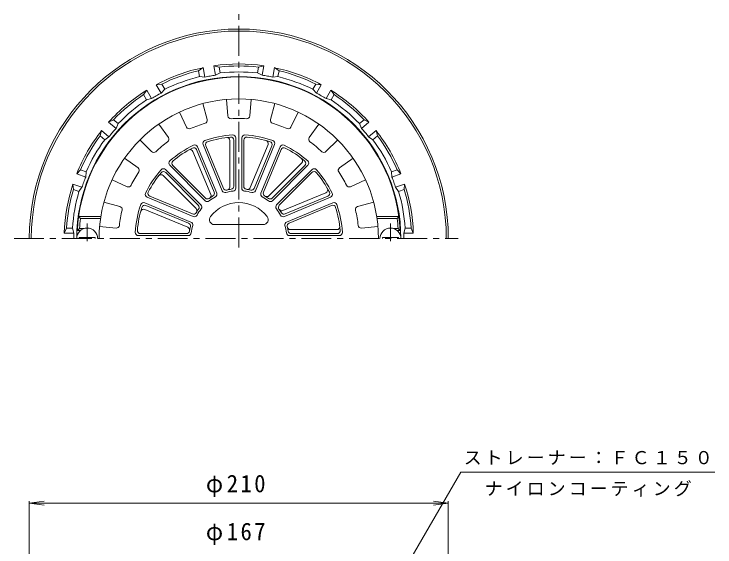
# Model space of a CAD drawing. Units: millimetres, scale not verified. Extents: x -262 to 213, y -345 to 391.
# Drawn here: x -144.8 to 206.5, y 124.2 to 391.2 of the extents above; entities that cross this region are included whole.
import ezdxf

# ---------------------------------------------------------------- set-up
doc = ezdxf.new("R2010")
doc.units = ezdxf.units.MM
doc.header["$LTSCALE"] = 3
doc.linetypes.add('CHAIN1', pattern=[8, 5, -1, 1, -1])
for name, color, linetype, lineweight in [('0-0', 3, 'Continuous', 9), ('0-2', 6, 'Continuous', 5), ('0-4', 7, 'Continuous', 9), ('0-5', 7, 'Continuous', 9)]:
    doc.layers.add(name, color=color, linetype=linetype, lineweight=lineweight)
doc.styles.add('ＭＳ ゴシック', font='')
doc.styles.get('ＭＳ ゴシック').set_extended_font_data('MS Gothic')

msp = doc.modelspace()

# ---------------------------------------------------------------- linework, layer by layer
at = {"layer": '0-0', "linetype": 'CHAIN1'}
for p, q in [((-32.1, 274.265), (-32.1, 391.25)), ((-144.757, 278.715), (77.811, 278.715))]:
    msp.add_line(p, q, dxfattribs=at)
at = {"layer": '0-0'}
for p, q in [((-49.995, 364.366), (-52.263, 362.832)), ((-51.741, 359.872), (-52.263, 362.832)), ((-49.159, 359.626), (-49.995, 364.366)), ((-44.578, 365.321), (-43.743, 360.581)), ((-41.923, 364.656), (-44.578, 365.321)), ((-41.923, 364.656), (-41.401, 361.696)), ((-22.799, 361.696), (-22.277, 364.656)), ((-19.621, 365.321), (-22.277, 364.656)), ((-20.457, 360.581), (-19.621, 365.321)), ((-14.205, 364.366), (-15.041, 359.626)), ((-11.937, 362.832), (-14.205, 364.366)), ((-11.937, 362.832), (-12.459, 359.872)), ((-51.741, 359.872), (-49.159, 359.626)), ((-41.401, 361.696), (-43.743, 360.581)), ((-22.799, 361.696), (-20.457, 360.581)), ((-12.459, 359.872), (-15.041, 359.626)), ((-70.724, 356.113), (-73.447, 355.83)), ((-73.447, 355.83), (-71.04, 351.662)), ((-70.724, 356.113), (-69.221, 353.51)), ((5.021, 353.51), (6.524, 356.113)), ((9.247, 355.83), (6.524, 356.113)), ((6.84, 351.662), (9.247, 355.83)), ((-78.21, 353.08), (-79.817, 350.863)), ((-75.804, 348.912), (-78.21, 353.08)), ((-69.221, 353.51), (-71.04, 351.662)), ((5.021, 353.51), (6.84, 351.662)), ((14.01, 353.08), (11.604, 348.912)), ((15.617, 350.863), (14.01, 353.08)), ((-78.314, 348.26), (-79.817, 350.863)), ((-78.314, 348.26), (-75.803, 348.912)), ((14.114, 348.26), (11.604, 348.912)), ((15.617, 350.863), (14.114, 348.26)), ((-94.866, 338.236), (-97.328, 337.038)), ((-94.866, 338.236), (-92.563, 336.303)), ((28.364, 336.303), (30.666, 338.236)), ((33.128, 337.038), (30.666, 338.236)), ((-97.328, 337.038), (-93.641, 333.944)), ((-92.563, 336.303), (-93.641, 333.944)), ((28.364, 336.303), (29.441, 333.944)), ((29.441, 333.944), (33.128, 337.038)), ((-100.863, 332.825), (-101.615, 330.192)), ((-97.177, 329.731), (-100.863, 332.825)), ((36.663, 332.825), (32.977, 329.731)), ((37.415, 330.192), (36.663, 332.825)), ((-99.313, 328.26), (-101.615, 330.192)), ((-99.313, 328.26), (-97.177, 329.731)), ((35.113, 328.26), (32.977, 329.731)), ((37.415, 330.192), (35.113, 328.26)), ((-111.438, 313.179), (-113.342, 311.211)), ((-111.438, 313.179), (-108.613, 312.151)), ((44.414, 312.151), (47.238, 313.179)), ((49.142, 311.211), (47.238, 313.179)), ((-113.342, 311.211), (-108.819, 309.565)), ((-108.613, 312.151), (-108.819, 309.565)), ((44.414, 312.151), (44.619, 309.565)), ((44.619, 309.565), (49.142, 311.211)), ((-110.7, 304.397), (-115.223, 306.043)), ((-115.223, 306.043), (-115.029, 303.312)), ((51.023, 306.043), (46.501, 304.397)), ((50.829, 303.312), (51.023, 306.043)), ((-112.205, 302.284), (-115.029, 303.312)), ((-112.205, 302.284), (-110.7, 304.397)), ((48.005, 302.284), (46.501, 304.397)), ((50.829, 303.312), (48.005, 302.284)), ((-118.441, 283.965), (-119.557, 281.465)), ((-119.557, 281.465), (-114.744, 281.465)), ((-118.441, 283.965), (-115.435, 283.965)), ((-115.435, 283.965), (-114.744, 281.465)), ((51.235, 283.965), (50.544, 281.465)), ((50.544, 281.465), (55.357, 281.465)), ((51.235, 283.965), (54.241, 283.965)), ((55.357, 281.465), (54.241, 283.965))]:
    msp.add_line(p, q, dxfattribs=at)
for radius, start, end in [(105, 0, 180), (104, 0, 180), (87.5, 81.80104, 98.19897), (87.5, 101.80104, 118.19897), (86.5, 103.47964, 116.52039), (86.5, 83.47964, 96.52039), (83.5, 83.60481, 96.3952), (87.5, 61.80104, 78.19897), (86.5, 63.47964, 76.52039), (81.222, 0, 180), (83.5, 103.60481, 116.3952), (82.69, 100.00002, 101.90584), (82.69, 98.09418, 100), (82.69, 80.00002, 81.90584), (82.69, 78.09418, 80), (83.5, 63.60481, 76.3952), (87.5, 121.80104, 138.19897), (82.69, 118.09418, 120), (82.69, 60.00002, 61.90584), (87.5, 41.80104, 58.19897), (86.5, 123.47964, 136.52039), (83.5, 123.60481, 136.3952), (82.69, 120.00002, 121.90584), (82.69, 58.09418, 60), (83.5, 43.60481, 56.3952), (86.5, 43.47964, 56.52039), (82.69, 138.09418, 140), (82.69, 40.00002, 41.90584), (87.5, 141.80104, 158.19897), (82.69, 140.00002, 141.90584), (82.69, 38.09418, 40), (87.5, 21.80104, 38.19897), (86.5, 143.47964, 156.52039), (83.5, 143.60481, 156.3952), (83.5, 23.60481, 36.3952), (86.5, 23.47964, 36.52039), (82.69, 158.09418, 160), (82.69, 20.00002, 21.90584), (87.5, 161.80104, 178.19897), (82.69, 160.00002, 161.90584), (82.69, 18.09418, 20), (87.5, 1.80104, 18.19897), (86.5, 163.47964, 176.52039), (83.5, 163.60481, 176.3952), (83.5, 3.60481, 16.3952), (86.5, 3.47964, 16.52039), (82.69, 178.09418, 180), (82.69, 0.00002, 1.90584)]:
    msp.add_arc((-32.1, 278.715), radius, start, end, dxfattribs=at)
at = {"layer": '0-2'}
for p, q in [((-38.302, 348.44), (-37.566, 340.166)), ((-25.898, 348.44), (-26.634, 340.166)), ((-50.119, 346.356), (-47.981, 338.33)), ((-14.081, 346.356), (-16.219, 338.33)), ((-61.775, 342.114), (-58.254, 334.591)), ((-2.425, 342.114), (-5.946, 334.591)), ((-72.167, 336.114), (-67.413, 329.303)), ((7.967, 336.114), (3.213, 329.303)), ((-81.669, 328.141), (-75.787, 322.276)), ((-36.6, 304.527), (-36.6, 327.85)), ((-34.6, 304.912), (-34.6, 328.053)), ((-33.6, 304.038), (-33.6, 329.126)), ((-30.6, 329.126), (-30.6, 304.038)), ((-29.6, 328.053), (-29.6, 304.912)), ((17.469, 328.141), (11.587, 322.276)), ((-44.435, 301.961), (-53.29, 323.341)), ((-43.176, 301.536), (-52.777, 324.715)), ((-50.005, 325.863), (-40.405, 302.685)), ((-48.671, 325.254), (-39.815, 303.874)), ((-26.38, 304.284), (-17.454, 325.832)), ((-24.385, 303.874), (-15.529, 325.254)), ((-23.795, 302.685), (-14.194, 325.863)), ((-11.423, 324.715), (-21.023, 301.536)), ((-10.909, 323.341), (-19.765, 301.961)), ((-46.135, 300.84), (-55.06, 322.388)), ((-89.382, 318.948), (-82.585, 314.174)), ((-17.03, 300.149), (-0.538, 316.641)), ((25.183, 318.948), (18.386, 314.174)), ((-51.067, 295.561), (-68.806, 313.3)), ((-66.685, 315.422), (-48.945, 297.682)), ((-65.219, 315.37), (-48.856, 299.007)), ((-15.344, 299.007), (1.02, 315.37)), ((-15.255, 297.682), (2.485, 315.422)), ((4.607, 313.3), (-13.133, 295.561)), ((-53.534, 293.785), (-70.026, 310.277)), ((-52.391, 295.471), (-68.755, 311.835)), ((4.555, 311.835), (-11.808, 295.471)), ((-95.584, 308.207), (-88.051, 304.707)), ((31.384, 308.207), (23.851, 304.707)), ((-78.099, 299.392), (-54.921, 289.792)), ((-76.726, 299.906), (-55.345, 291.05)), ((-9.975, 292.75), (11.573, 301.676)), ((-9.279, 289.792), (13.899, 299.392)), ((-8.854, 291.05), (12.526, 299.906)), ((-99.688, 296.93), (-91.669, 294.769)), ((-56.069, 287.02), (-79.247, 296.621)), ((-57.259, 286.43), (-78.639, 295.286)), ((15.048, 296.621), (-8.131, 287.02)), ((14.439, 295.286), (-6.941, 286.43)), ((35.489, 296.93), (27.469, 294.769)), ((-57.669, 284.436), (-79.217, 293.361)), ((-101.23, 289.715), (-112.35, 289.715)), ((-111.472, 288.715), (-112.35, 289.715)), ((-101.382, 288.715), (-111.472, 288.715)), ((37.03, 289.715), (48.15, 289.715)), ((37.182, 288.715), (47.273, 288.715)), ((47.273, 288.715), (48.15, 289.715)), ((-101.842, 284.715), (-93.567, 284.003)), ((-44.347, 285.715), (-19.852, 285.715)), ((37.642, 284.715), (29.367, 284.003)), ((-111.944, 283.715), (-113.001, 282.715)), ((-111.5, 282.715), (-113.001, 282.715)), ((-109.701, 283.715), (-111.944, 283.715)), ((-81.438, 281.215), (-58.296, 281.215)), ((-6.288, 283.215), (17.035, 283.215)), ((-5.904, 281.215), (17.238, 281.215)), ((45.501, 283.715), (47.744, 283.715)), ((47.3, 282.715), (48.801, 282.715)), ((47.744, 283.715), (48.801, 282.715)), ((-112.1, 278.715), (-112.1, 279.315)), ((-104.1, 279.315), (-112.1, 279.315)), ((-104.1, 278.715), (-104.1, 279.315)), ((-82.511, 280.215), (-57.423, 280.215)), ((-6.777, 280.215), (18.311, 280.215)), ((39.9, 279.315), (47.9, 279.315)), ((39.9, 278.715), (39.9, 279.315)), ((47.9, 278.715), (47.9, 279.315))]:
    msp.add_line(p, q, dxfattribs=at)
at = {"layer": '0-2', "linetype": 'CHAIN1'}
for p, q in [((-108.1, 277.44), (-108.1, 286.322)), ((43.9, 277.44), (43.9, 286.322))]:
    msp.add_line(p, q, dxfattribs=at)
at = {"layer": '0-2'}
for centre, radius, start, end in [((-32.1, 278.715), 81, 2.83057, 177.16943), ((-32.1, 278.715), 70, 0, 180), ((-49.431, 337.944), 1.5, 286.30966, 14.91771), ((-36.072, 340.299), 1.5, 185.08295, 273.68971), ((-32.1, 278.715), 60.212, 86.30988, 93.69012), ((-28.128, 340.299), 1.5, 266.30966, 354.91771), ((-14.769, 337.944), 1.5, 165.08295, 253.68971), ((-56.895, 335.227), 1.5, 205.08295, 293.68971), ((-32.1, 278.715), 60.212, 106.30988, 113.69012), ((-32.1, 278.715), 60.212, 66.30988, 73.69012), ((-7.305, 335.227), 1.5, 246.30966, 334.91771), ((-32.1, 278.715), 52, 93.40576, 109.09427), ((-35.1, 329.126), 1.5, 359.99933, 93.40646), ((-29.1, 329.126), 1.5, 86.59409, 180), ((-32.1, 278.715), 52, 70.90576, 86.59427), ((-32.1, 278.715), 60.212, 126.30988, 133.69012), ((-68.643, 328.445), 1.5, 306.30966, 34.91771), ((-48.62, 326.437), 1.5, 109.09409, 202.5), ((-47.285, 325.828), 1.5, 107.86469, 202.5), ((-32.1, 278.715), 51, 94.63506, 107.86494), ((-38.1, 327.85), 1.5, 359.99988, 96.96201), ((-36.1, 328.053), 1.5, 359.99988, 94.63489), ((-28.1, 328.053), 1.5, 85.36469, 180), ((-32.1, 278.715), 51, 72.13506, 85.36494), ((-18.84, 326.406), 1.5, 337.49988, 74.46201), ((-16.915, 325.828), 1.5, 337.49988, 72.13489), ((-15.58, 326.437), 1.5, 337.49933, 70.90646), ((4.443, 328.445), 1.5, 145.08295, 233.68971), ((-32.1, 278.715), 60.212, 46.30988, 53.69012), ((-32.1, 278.715), 52, 115.90576, 131.59427), ((-32.1, 278.715), 51, 117.13506, 130.36494), ((-56.446, 321.814), 1.5, 22.49988, 119.46201), ((-54.676, 322.767), 1.5, 22.49988, 117.13489), ((-54.163, 324.141), 1.5, 22.49933, 115.90646), ((-10.037, 324.141), 1.5, 64.09409, 157.5), ((-9.523, 322.767), 1.5, 62.86469, 157.5), ((-32.1, 278.715), 52, 48.40576, 64.09427), ((-32.1, 278.715), 51, 49.63506, 62.86494), ((-74.728, 323.338), 1.5, 225.08295, 313.68971), ((10.528, 323.338), 1.5, 226.30966, 314.91771), ((-65.624, 316.482), 1.5, 131.59409, 225), ((-64.159, 316.431), 1.5, 130.36469, 225), ((-1.599, 317.702), 1.5, 314.99988, 51.96201), ((-0.041, 316.431), 1.5, 314.99988, 49.63489), ((1.425, 316.482), 1.5, 314.99933, 48.40646), ((-83.448, 312.947), 1.5, 326.30966, 54.91771), ((-32.1, 278.715), 52, 138.40576, 154.09427), ((-69.867, 312.24), 1.5, 44.99933, 138.40646), ((5.667, 312.24), 1.5, 41.59409, 135), ((-32.1, 278.715), 52, 25.90576, 41.59427), ((19.248, 312.947), 1.5, 125.08295, 213.68971), ((-32.1, 278.715), 60.212, 146.30988, 153.69012), ((-32.1, 278.715), 51, 139.63506, 152.86494), ((-71.086, 309.216), 1.5, 44.99988, 141.96201), ((-69.816, 310.774), 1.5, 44.99988, 139.63489), ((5.616, 310.774), 1.5, 40.36469, 135), ((-32.1, 278.715), 51, 27.13506, 40.36494), ((-32.1, 278.715), 60.212, 26.30988, 33.69012), ((-87.419, 306.068), 1.5, 245.08295, 333.68971), ((-39.019, 303.259), 1.5, 202.5, 285.74321), ((-38.429, 304.448), 1.5, 202.5, 283.81873), ((-32.1, 278.715), 24, 96.75638, 105.74368), ((-32.1, 278.715), 25, 98.68166, 103.81833), ((-38.1, 304.527), 1.5, 283.08662, 359.99933), ((-36.1, 304.912), 1.5, 278.68108, 359.99933), ((-35.1, 304.038), 1.5, 276.75597, 359.99933), ((-29.1, 304.038), 1.5, 180, 263.24321), ((-28.1, 304.912), 1.5, 180, 261.31873), ((-32.1, 278.715), 24, 74.25638, 83.24368), ((-32.1, 278.715), 25, 76.18166, 81.31833), ((-27.765, 304.858), 1.5, 260.58662, 337.49933), ((-25.77, 304.448), 1.5, 256.18108, 337.49933), ((-25.181, 303.259), 1.5, 254.25597, 337.49933), ((10.999, 303.062), 1.5, 292.49988, 29.46201), ((23.219, 306.068), 1.5, 206.30966, 294.91771), ((-77.525, 300.778), 1.5, 154.09409, 247.5), ((-76.152, 301.292), 1.5, 152.86469, 247.5), ((-47.795, 300.067), 1.5, 225, 306.31873), ((-32.1, 278.715), 24, 119.25638, 128.24368), ((-32.1, 278.715), 25, 121.18166, 126.31833), ((-47.521, 300.266), 1.5, 305.58662, 22.49933), ((-45.82, 301.387), 1.5, 301.18108, 22.49933), ((-44.562, 300.963), 1.5, 299.25597, 22.49933), ((-19.638, 300.963), 1.5, 157.5, 240.74321), ((-32.1, 278.715), 24, 51.75638, 60.74368), ((-18.379, 301.387), 1.5, 157.5, 238.81873), ((-32.1, 278.715), 25, 53.68166, 58.81833), ((-18.091, 301.21), 1.5, 238.08662, 314.99933), ((-16.405, 300.067), 1.5, 233.68108, 314.99933), ((11.952, 301.292), 1.5, 292.49988, 27.13489), ((13.326, 300.778), 1.5, 292.49933, 25.90646), ((-32.1, 278.715), 52, 160.90576, 176.59427), ((-79.822, 295.235), 1.5, 67.49933, 160.90646), ((-79.213, 293.901), 1.5, 67.49988, 162.13489), ((-53.452, 294.41), 1.5, 323.68108, 44.99933), ((-52.127, 294.5), 1.5, 321.75597, 44.99933), ((-47.885, 298.743), 1.5, 225, 308.24321), ((-32.1, 278.715), 18, 37.79968, 142.20032), ((-16.315, 298.743), 1.5, 231.75597, 314.99933), ((-12.073, 294.5), 1.5, 135, 218.24321), ((-10.748, 294.41), 1.5, 135, 216.31873), ((15.013, 293.901), 1.5, 17.86469, 112.5), ((15.622, 295.235), 1.5, 19.09409, 112.5), ((-32.1, 278.715), 52, 3.40576, 19.09427), ((-32.1, 278.715), 60.212, 166.30988, 173.69012), ((-92.059, 293.321), 1.5, 346.30966, 74.91771), ((-32.1, 278.715), 51, 162.13506, 175.36494), ((-79.791, 291.975), 1.5, 67.49988, 164.46201), ((-54.771, 292.436), 1.5, 247.5, 328.81873), ((-54.594, 292.724), 1.5, 328.08662, 44.99933), ((-32.1, 278.715), 25, 143.68166, 148.81833), ((-32.1, 278.715), 24, 141.75638, 150.74368), ((-32.1, 278.715), 24, 29.25638, 38.24368), ((-32.1, 278.715), 25, 31.18166, 36.31833), ((-10.549, 294.136), 1.5, 215.58662, 292.49933), ((-9.428, 292.436), 1.5, 211.18108, 292.49933), ((-32.1, 278.715), 51, 4.63506, 17.86494), ((27.859, 293.321), 1.5, 105.08295, 193.68971), ((-32.1, 278.715), 60.212, 6.30988, 13.69012), ((-32.1, 278.715), 80, 172.81923, 176.41667), ((-54.347, 291.178), 1.5, 247.5, 330.74321), ((-44.347, 288.215), 2.5, 142.20015, 270), ((-19.852, 288.215), 2.5, 270, 37.79985), ((-9.853, 291.178), 1.5, 209.25597, 292.49933), ((-32.1, 278.715), 80, 3.58333, 7.18077), ((-93.438, 285.498), 1.5, 265.08295, 353.68971), ((-57.833, 285.045), 1.5, 346.18108, 67.49933), ((-32.1, 278.715), 25, 166.18166, 171.31833), ((-56.643, 285.634), 1.5, 344.25597, 67.49933), ((-32.1, 278.715), 24, 164.25638, 173.24368), ((-7.557, 285.634), 1.5, 112.5, 195.74321), ((-32.1, 278.715), 24, 6.75638, 15.74368), ((-6.367, 285.045), 1.5, 112.5, 193.81873), ((-32.1, 278.715), 25, 8.68166, 13.81833), ((17.035, 284.715), 1.5, 269.99988, 6.96201), ((29.238, 285.498), 1.5, 186.30966, 274.91771), ((-108.1, 278.715), 5.25, 0, 180), ((-82.511, 281.715), 1.5, 176.59409, 270), ((-81.438, 282.715), 1.5, 175.36469, 270), ((-58.296, 282.715), 1.5, 270, 351.31873), ((-58.243, 283.05), 1.5, 350.58662, 67.49933), ((-57.423, 281.715), 1.5, 270, 353.24321), ((-6.777, 281.715), 1.5, 186.75597, 269.99933), ((-6.288, 284.715), 1.5, 193.08662, 269.99933), ((-5.904, 282.715), 1.5, 188.68108, 269.99933), ((17.238, 282.715), 1.5, 269.99988, 4.63489), ((18.311, 281.715), 1.5, 269.99933, 3.40646), ((43.9, 278.715), 5.25, 0, 180)]:
    msp.add_arc(centre, radius, start, end, dxfattribs=at)
at = {"layer": '0-4'}
for p, q in [((-137.1, 146.175), (-129.664, 147.154)), ((-137.1, 27.175), (-137.1, 147.075)), ((-137.1, 146.175), (72.9, 146.175)), ((-137.1, 146.175), (-129.664, 145.196)), ((72.9, 146.175), (65.464, 147.154)), ((72.9, 146.175), (65.464, 145.196)), ((72.9, 27.175), (72.9, 147.075))]:
    msp.add_line(p, q, dxfattribs=at)
at = {"layer": '0-5'}
msp.add_lwpolyline([(21.779, 62.366), (79.149, 161.735), (206.546, 161.735)], dxfattribs=at)

# ---------------------------------------------------------------- texts
at = {"layer": '0-4', "color": 2, "char_height": 8.798, "attachment_point": 7, "style": 'ＭＳ ゴシック'}
for s, insert in [('\\T1.21;\\W0.95;φ210', (-48.6, 149.175)), ('\\T1.21;\\W0.95;φ167', (-48.6, 125.175))]:
    msp.add_mtext(s, dxfattribs=dict(at, insert=insert))
at = {"layer": '0-5', "char_height": 6.598, "attachment_point": 7, "style": 'ＭＳ ゴシック'}
for s, insert in [('\\T1.17;ストレーナー：ＦＣ１５０', (80.598, 165.304)), ('\\T1.17;ナイロンコーティング', (91.098, 149.438))]:
    msp.add_mtext(s, dxfattribs=dict(at, insert=insert))

doc.saveas('drawing.dxf')
